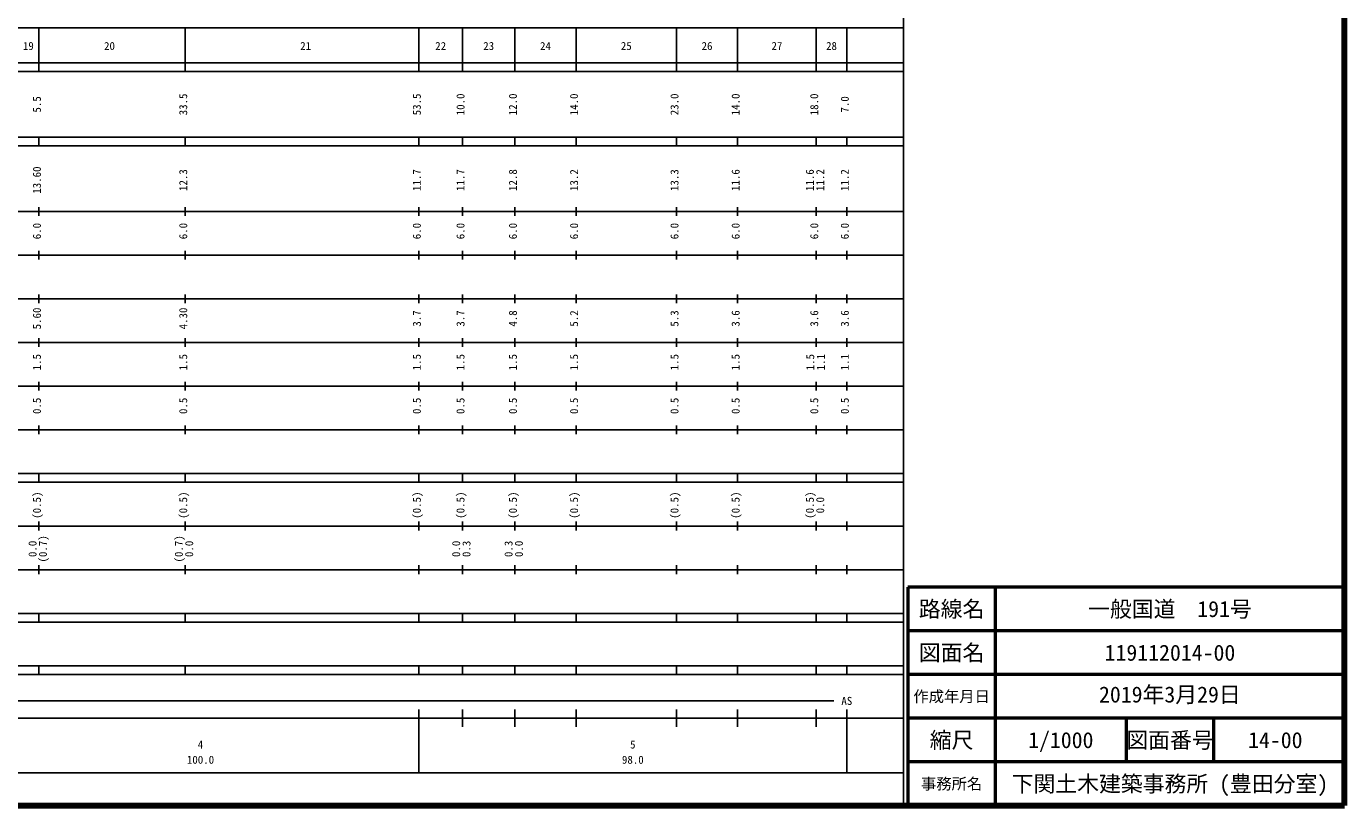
# Model space of a CAD drawing. Units: millimetres, scale not verified. Extents: x 40000 to 680000, y 20000 to 380000.
# Drawn here: x 378123 to 680000, y 20000 to 198357 of the extents above; entities that cross this region are included whole.
import ezdxf
from ezdxf.enums import TextEntityAlignment as Align

# ---------------------------------------------------------------- set-up
doc = ezdxf.new("R2010")
doc.units = ezdxf.units.MM
doc.header["$LTSCALE"] = 1000
for name, color, linetype, lineweight in [('M-TTL', 2, 'Continuous', 140), ('M-TTL-BAND', 7, 'Continuous', 25), ('M-TTL-FRAM', 2, 'Continuous', 50), ('M-TTL-LINE', 7, 'Continuous', 50), ('M-TTL-TXT', 7, 'Continuous', 50)]:
    doc.layers.add(name, color=color, linetype=linetype, lineweight=lineweight)
doc.styles.add('ＭＳ ゴシック', font='')
doc.styles.get('ＭＳ ゴシック').set_extended_font_data('MS Gothic')

msp = doc.modelspace()

# ---------------------------------------------------------------- linework, layer by layer
at = {"layer": 'M-TTL'}
for p, q in [((680000, 20000), (680000, 380000)), ((40000, 20000), (680000, 20000))]:
    msp.add_line(p, q, dxfattribs=at)
at = {"layer": 'M-TTL-BAND'}
for p, q in [((579000, 20000), (579000, 370000)), ((68000, 198000), (579000, 198000)), ((381000, 188000), (381000, 198000)), ((414500, 188000), (414500, 198000)), ((468000, 188000), (468000, 198000)), ((478000, 188000), (478000, 198000)), ((490000, 188000), (490000, 198000)), ((504000, 188000), (504000, 198000)), ((527000, 188000), (527000, 198000)), ((541000, 188000), (541000, 198000)), ((559000, 188000), (559000, 198000)), ((566000, 188000), (566000, 198000)), ((40000, 190000), (579000, 190000)), ((40000, 188000), (579000, 188000)), ((40000, 173000), (579000, 173000)), ((381000, 171000), (381000, 173000)), ((414500, 171000), (414500, 173000)), ((468000, 171000), (468000, 173000)), ((478000, 171000), (478000, 173000)), ((490000, 171000), (490000, 173000)), ((504000, 171000), (504000, 173000)), ((527000, 171000), (527000, 173000)), ((541000, 171000), (541000, 173000)), ((559000, 171000), (559000, 173000)), ((566000, 171000), (566000, 173000)), ((40000, 171000), (579000, 171000)), ((381000, 155000), (381000, 157000)), ((414500, 155000), (414500, 157000)), ((468000, 155000), (468000, 157000)), ((478000, 155000), (478000, 157000)), ((490000, 155000), (490000, 157000)), ((504000, 155000), (504000, 157000)), ((527000, 155000), (527000, 157000)), ((541000, 155000), (541000, 157000)), ((559000, 155000), (559000, 157000)), ((566000, 155000), (566000, 157000)), ((40000, 156000), (579000, 156000)), ((46000, 146000), (579000, 146000)), ((381000, 145000), (381000, 147000)), ((414500, 145000), (414500, 147000)), ((468000, 145000), (468000, 147000)), ((478000, 145000), (478000, 147000)), ((490000, 145000), (490000, 147000)), ((504000, 145000), (504000, 147000)), ((527000, 145000), (527000, 147000)), ((541000, 145000), (541000, 147000)), ((559000, 145000), (559000, 147000)), ((566000, 145000), (566000, 147000)), ((52000, 136000), (579000, 136000)), ((381000, 135000), (381000, 137000)), ((414500, 135000), (414500, 137000)), ((468000, 135000), (468000, 137000)), ((478000, 135000), (478000, 137000)), ((490000, 135000), (490000, 137000)), ((504000, 135000), (504000, 137000)), ((527000, 135000), (527000, 137000)), ((541000, 135000), (541000, 137000)), ((559000, 135000), (559000, 137000)), ((566000, 135000), (566000, 137000)), ((381000, 125000), (381000, 127000)), ((414500, 125000), (414500, 127000)), ((468000, 125000), (468000, 127000)), ((478000, 125000), (478000, 127000)), ((490000, 125000), (490000, 127000)), ((504000, 125000), (504000, 127000)), ((527000, 125000), (527000, 127000)), ((541000, 125000), (541000, 127000)), ((559000, 125000), (559000, 127000)), ((566000, 125000), (566000, 127000)), ((46000, 126000), (579000, 126000)), ((52000, 116000), (579000, 116000)), ((381000, 115000), (381000, 117000)), ((414500, 115000), (414500, 117000)), ((468000, 115000), (468000, 117000)), ((478000, 115000), (478000, 117000)), ((490000, 115000), (490000, 117000)), ((504000, 115000), (504000, 117000)), ((527000, 115000), (527000, 117000)), ((541000, 115000), (541000, 117000)), ((559000, 115000), (559000, 117000)), ((566000, 115000), (566000, 117000)), ((46000, 106000), (579000, 106000)), ((381000, 105000), (381000, 107000)), ((414500, 105000), (414500, 107000)), ((468000, 105000), (468000, 107000)), ((478000, 105000), (478000, 107000)), ((490000, 105000), (490000, 107000)), ((504000, 105000), (504000, 107000)), ((527000, 105000), (527000, 107000)), ((541000, 105000), (541000, 107000)), ((559000, 105000), (559000, 107000)), ((566000, 105000), (566000, 107000)), ((40000, 96000), (579000, 96000)), ((40000, 94000), (579000, 94000)), ((381000, 94000), (381000, 96000)), ((414500, 94000), (414500, 96000)), ((468000, 94000), (468000, 96000)), ((478000, 94000), (478000, 96000)), ((490000, 94000), (490000, 96000)), ((504000, 94000), (504000, 96000)), ((527000, 94000), (527000, 96000)), ((541000, 94000), (541000, 96000)), ((559000, 94000), (559000, 96000)), ((566000, 94000), (566000, 96000)), ((381000, 83000), (381000, 85000)), ((414500, 83000), (414500, 85000)), ((468000, 83000), (468000, 85000)), ((478000, 83000), (478000, 85000)), ((490000, 83000), (490000, 85000)), ((504000, 83000), (504000, 85000)), ((527000, 83000), (527000, 85000)), ((541000, 83000), (541000, 85000)), ((559000, 83000), (559000, 85000)), ((566000, 83000), (566000, 85000)), ((49000, 84000), (579000, 84000)), ((40000, 74000), (579000, 74000)), ((381000, 73000), (381000, 75000)), ((414500, 73000), (414500, 75000)), ((468000, 73000), (468000, 75000)), ((478000, 73000), (478000, 75000)), ((490000, 73000), (490000, 75000)), ((504000, 73000), (504000, 75000)), ((527000, 73000), (527000, 75000)), ((541000, 73000), (541000, 75000)), ((559000, 73000), (559000, 75000)), ((566000, 73000), (566000, 75000)), ((40000, 64000), (579000, 64000)), ((381000, 62000), (381000, 64000)), ((414500, 62000), (414500, 64000)), ((468000, 62000), (468000, 64000)), ((478000, 62000), (478000, 64000)), ((490000, 62000), (490000, 64000)), ((504000, 62000), (504000, 64000)), ((527000, 62000), (527000, 64000)), ((541000, 62000), (541000, 64000)), ((559000, 62000), (559000, 64000)), ((566000, 62000), (566000, 64000)), ((40000, 62000), (579000, 62000)), ((40000, 52000), (579000, 52000)), ((381000, 50000), (381000, 52000)), ((414500, 50000), (414500, 52000)), ((468000, 50000), (468000, 52000)), ((478000, 50000), (478000, 52000)), ((490000, 50000), (490000, 52000)), ((504000, 50000), (504000, 52000)), ((527000, 50000), (527000, 52000)), ((541000, 50000), (541000, 52000)), ((559000, 50000), (559000, 52000)), ((566000, 50000), (566000, 52000)), ((40000, 50000), (579000, 50000)), ((71000, 44000), (563000, 44000)), ((40000, 40000), (579000, 40000)), ((468000, 27500), (468000, 42000)), ((478000, 38000), (478000, 42000)), ((490000, 38000), (490000, 42000)), ((504000, 38000), (504000, 42000)), ((527000, 38000), (527000, 42000)), ((541000, 38000), (541000, 42000)), ((559000, 38000), (559000, 42000)), ((566000, 27500), (566000, 42000)), ((68000, 27500), (579000, 27500))]:
    msp.add_line(p, q, dxfattribs=at)
at = {"layer": 'M-TTL-FRAM'}
for p, q in [((680000, 70000), (580000, 70000)), ((580000, 70000), (580000, 20000))]:
    msp.add_line(p, q, dxfattribs=at)
at = {"layer": 'M-TTL-LINE'}
for p, q in [((600000, 70000), (600000, 20000)), ((680000, 60000), (580000, 60000)), ((680000, 50000), (580000, 50000)), ((680000, 40000), (580000, 40000)), ((630000, 40000), (630000, 30000)), ((650000, 40000), (650000, 30000)), ((680000, 30000), (580000, 30000))]:
    msp.add_line(p, q, dxfattribs=at)

# ---------------------------------------------------------------- texts
at = {"layer": 'M-TTL-BAND', "style": 'ＭＳ ゴシック'}
for s, p in [('19', (378577, 192405)), ('20', (397155, 192405)), ('21', (442081, 192405)), ('22', (473000, 192405)), ('23', (484000, 192405)), ('24', (497000, 192405)), ('25', (515500, 192405)), ('26', (534000, 192405)), ('27', (550000, 192405)), ('28', (562500, 192405)), ('AS', (566000, 42500)), ('4', (418000, 32523)), ('5', (517000, 32523)), ('100.0', (418000, 29033)), ('98.0', (517000, 29033))]:
    msp.add_text(s, height=1833, dxfattribs=at).set_placement(p, align=Align.BOTTOM_CENTER)
for s, p in [('5.5', (382000, 180500)), ('33.5', (415500, 180500)), ('53.5', (469000, 180500)), ('10.0', (479000, 180500)), ('12.0', (491000, 180500)), ('14.0', (505000, 180500)), ('23.0', (528000, 180500)), ('14.0', (542000, 180500)), ('18.0', (560000, 180500)), ('7.0', (567000, 180500)), ('13.60', (382000, 163174)), ('12.3', (415500, 163174)), ('11.7', (469000, 163174)), ('11.7', (479000, 163174)), ('12.8', (491000, 163174)), ('13.2', (505000, 163174)), ('13.3', (528000, 163174)), ('11.6', (542000, 163174)), ('11.6', (559000, 163174)), ('11.2', (561370, 163174)), ('11.2', (567000, 163174)), ('6.0', (382000, 151500)), ('6.0', (415500, 151500)), ('6.0', (469000, 151500)), ('6.0', (479000, 151500)), ('6.0', (491000, 151500)), ('6.0', (505000, 151500)), ('6.0', (528000, 151500)), ('6.0', (542000, 151500)), ('6.0', (560000, 151500)), ('6.0', (567000, 151500)), ('5.60', (382000, 131500)), ('4.30', (415500, 131500)), ('3.7', (469000, 131500)), ('3.7', (479000, 131500)), ('4.8', (491000, 131500)), ('5.2', (505000, 131500)), ('5.3', (528000, 131500)), ('3.6', (542000, 131500)), ('3.6', (560000, 131500)), ('3.6', (567000, 131500)), ('1.5', (382000, 121500)), ('1.5', (415500, 121500)), ('1.5', (469000, 121500)), ('1.5', (479000, 121500)), ('1.5', (491000, 121500)), ('1.5', (505000, 121500)), ('1.5', (528000, 121500)), ('1.5', (542000, 121500)), ('1.5', (559091, 121500)), ('1.1', (561523, 121500)), ('1.1', (567000, 121500)), ('0.5', (382000, 111500)), ('0.5', (415500, 111500)), ('0.5', (469000, 111500)), ('0.5', (479000, 111500)), ('0.5', (491000, 111500)), ('0.5', (505000, 111500)), ('0.5', (528000, 111500)), ('0.5', (542000, 111500)), ('0.5', (560000, 111500)), ('0.5', (567000, 111500)), ('(0.5)', (382000, 88764)), ('(0.5)', (415500, 88764)), ('(0.5)', (469000, 88764)), ('(0.5)', (479000, 88764)), ('(0.5)', (491000, 88764)), ('(0.5)', (505000, 88764)), ('(0.5)', (528000, 88764)), ('(0.5)', (542000, 88764)), ('(0.5)', (559000, 88764)), ('0.0', (561370, 88764)), ('(0.7)', (383370, 78764)), ('(0.7)', (414500, 78764)), ('0.0', (381000, 78764)), ('0.0', (416870, 78764)), ('0.0', (478000, 78764)), ('0.3', (480370, 78764)), ('0.3', (490000, 78764)), ('0.0', (492370, 78764))]:
    msp.add_text(s, height=1833, rotation=90, dxfattribs=at).set_placement(p, align=Align.BOTTOM_CENTER)
at = {"layer": 'M-TTL-TXT', "style": 'ＭＳ ゴシック'}
for s, height, p in [('路線名', 3666, (590000, 65000)), ('路線名', 3666, (590000, 65000)), ('一般国道\u3000191号', 3666, (640000, 65000)), ('図面名', 3666, (590000, 55000)), ('図面名', 3666, (590000, 55000)), ('119112014-00', 3666, (640000, 55000)), ('作成年月日', 2566, (590000, 45000)), ('作成年月日', 2566, (590000, 45000)), ('縮尺', 3666, (590000, 35000)), ('縮尺', 3666, (590000, 35000)), ('1/1000', 3666, (615000, 35000)), ('図面番号', 3666, (640000, 35000)), ('図面番号', 3666, (640000, 35000)), ('14-00', 3666, (664125, 35000)), ('下関土木建築事務所 (豊田分室)', 3666, (640000, 25000)), ('事務所名', 2566, (590000, 25000)), ('事務所名', 2566, (590000, 25000))]:
    msp.add_text(s, height=height, dxfattribs=at).set_placement(p, align=Align.MIDDLE_CENTER)
msp.add_text('2019年3月29日', height=3666, dxfattribs=at).set_placement((623750, 42500), align=Align.BOTTOM_LEFT)

doc.saveas('drawing.dxf')
